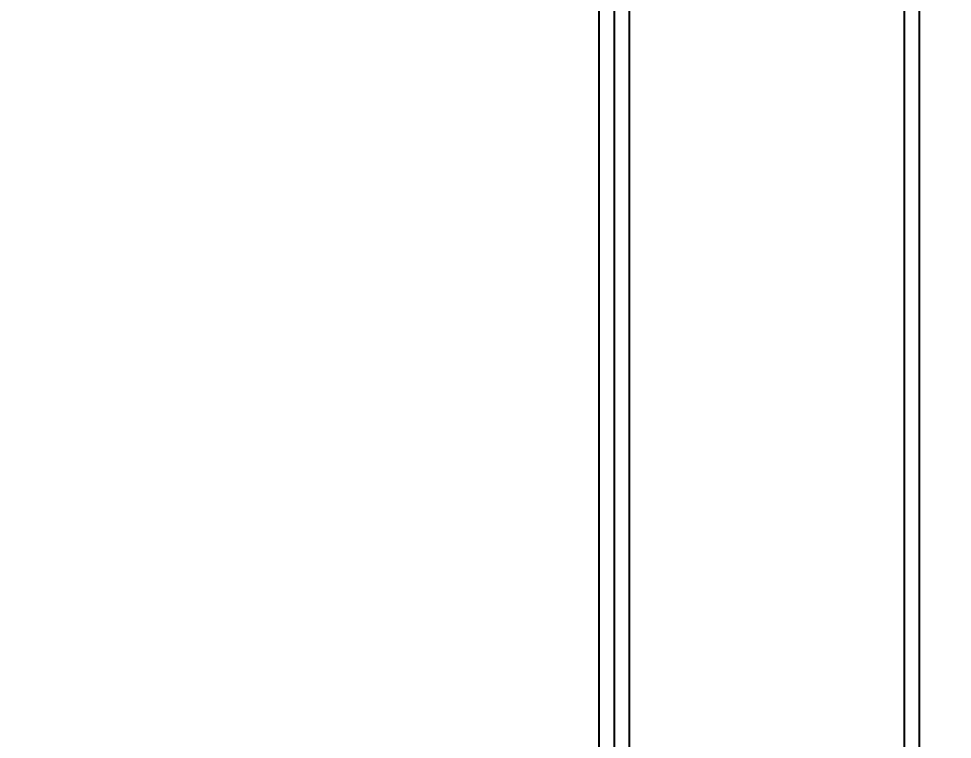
# Model space of a CAD drawing. Header units: millimetres. Extents: x 13495 to 14291, y -4366 to -3315.
# Drawn here: x 13899.346 to 13903.935, y -3998.911 to -3995.371 of the extents above; entities that cross this region are included whole.
import ezdxf

# ---------------------------------------------------------------- set-up
doc = ezdxf.new("R2010")
doc.units = ezdxf.units.MM
doc.header["$LTSCALE"] = 0.1
doc.layers.add('1', color=7, linetype='Continuous')
doc.layers.add('DIM', color=3, linetype='Continuous', lineweight=9)
doc.styles.get("Standard").update_dxf_attribs({"font": 'arial.ttf'})
doc.dimstyles.new('ISO-25', dxfattribs={"dimtxt": 4, "dimasz": 3.5, "dimexe": 0.5, "dimexo": 0.625, "dimtad": 1, "dimdec": 1, "dimlfac": 5, "dimdsep": 46, "dimtxsty": 'Standard', "dimcen": 2.5, "dimadec": 0, "dimazin": 0, "dimtfac": 1, "dimtdec": 1, "dimtmove": 0, "dimatfit": 3, "dimfxl": 1, "dimarcsym": 0})

# ---------------------------------------------------------------- blocks, each defined once
blk = doc.blocks.new('*D91')
at = {"layer": 'Defpoints', "color": 0, "transparency": 16777216}
for p in [(13901.6222, -3989.9741), (13901.6222, -4163.6001), (13943.4233, -4163.6001)]:
    blk.add_point(p, dxfattribs=at)
at = {"layer": 'DIM', "color": 0, "lineweight": -2, "transparency": 16777216}
for p, q in [((13902.2472, -3989.9741), (13943.9233, -3989.9741)), ((13943.4233, -3993.4741), (13943.4233, -4160.1001)), ((13902.2472, -4163.6001), (13943.9233, -4163.6001))]:
    blk.add_line(p, q, dxfattribs=at)
at = {"layer": 'DIM', "color": 0, "transparency": 16777216}
for points in [[(13942.8399, -3993.4741), (13944.0066, -3993.4741), (13943.4233, -3989.9741)], [(13942.8399, -4160.1001), (13944.0066, -4160.1001), (13943.4233, -4163.6001)]]:
    blk.add_solid(points, dxfattribs=at)
at = {"layer": 'DIM', "color": 0, "transparency": 16777216, "insert": (13939.6969, -4076.7871), "char_height": 4, "attachment_point": 5, "rotation": 90}
blk.add_mtext('{\\fGulim|b0|i0|c129|p50;선반까지 높이 1000 ~ 1050}', dxfattribs=at)

msp = doc.modelspace()

# ---------------------------------------------------------------- linework, layer by layer
at = {"layer": '1', "color": 7, "linetype": 'Continuous'}
for p, q in [((13902.198, -3990.7163), (13902.198, -4002.7024)), ((13902.348, -3999.7163), (13902.348, -3990.7163)), ((13903.698, -3990.7163), (13903.698, -3999.7163)), ((13902.273, -3990.7913), (13902.273, -4002.6278)), ((13903.773, -3990.7913), (13903.773, -3999.6413))]:
    msp.add_line(p, q, dxfattribs=at)
msp.add_open_spline([(13921.6905, -4050.4226), (13921.8459, -4046.1399), (13921.512, -4037.5482), (13919.2036, -4020.5468), (13914.0655, -3999.6838), (13905.9597, -3975.2728), (13895.0368, -3942.7666), (13887.1277, -3909.287), (13882.4066, -3875.3117), (13881.2091, -3858.1841), (13880.9921, -3849.6135)], degree=3, knots=[0, 0, 0, 0, 0.062488, 0.124993, 0.24997, 0.375004, 0.500042, 0.749967, 0.874987, 1, 1, 1, 1], dxfattribs=at)

# ---------------------------------------------------------------- dimensions: what is measured, and where the dimension line sits
at = {"layer": 'DIM'}
dim = msp.add_linear_dim(base=(13943.4233, -4163.6001), p1=(13901.6222, -3989.9741), p2=(13901.6222, -4163.6001), angle=90, text='{\\fGulim|b0|i0|c129|p50;선반까지 높이 1000 ~ 1050}', dimstyle='ISO-25', override={"dimgap": 1.5}, dxfattribs=at)
dim.commit()
dim.dimension.update_dxf_attribs({"geometry": '*D91', "text_midpoint": (13943.4233, -4076.7871), "dimtype": 160})

doc.saveas('drawing.dxf')
